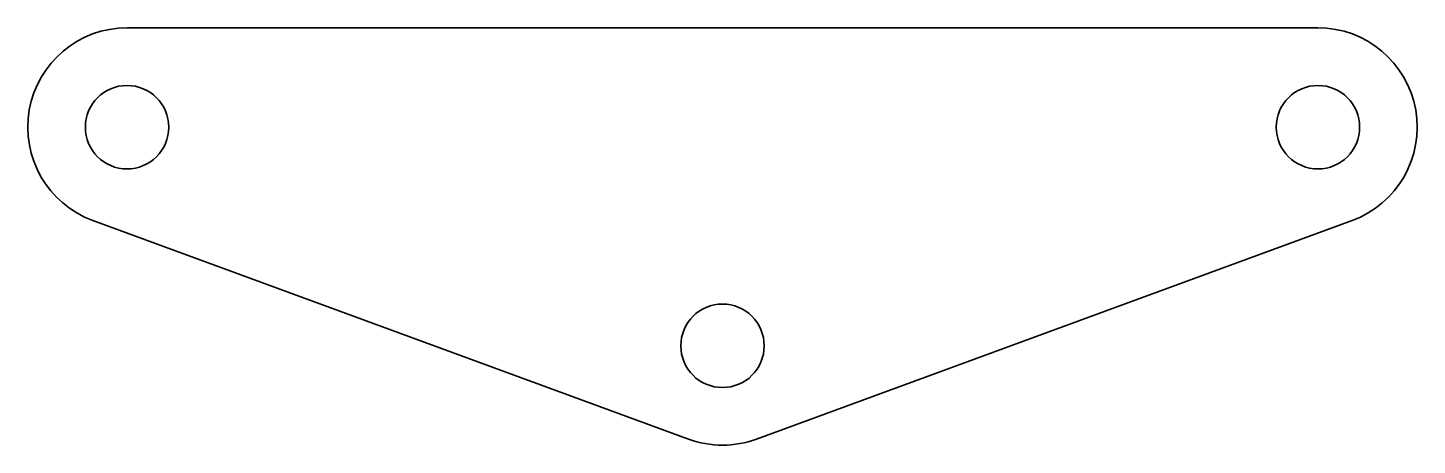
# Model space of a CAD drawing. Extents: x 113.5 to 183.5, y 94.5 to 115.5.
import ezdxf

# ---------------------------------------------------------------- set-up
doc = ezdxf.new("R2010")
doc.units = 0

msp = doc.modelspace()

# ---------------------------------------------------------------- linework, layer by layer
at = {"color": 7, "lineweight": 35}
for p, q in [((178.5, 115.5), (118.5, 115.5)), ((116.778725, 105.805618), (146.778732, 94.805618)), ((150.221268, 94.805618), (180.221268, 105.805618))]:
    msp.add_line(p, q, dxfattribs=at)
for centre in [(118.5, 110.5), (178.5, 110.5), (148.5, 99.5)]:
    msp.add_circle(centre, 2.1, dxfattribs=at)
for centre, start, end in [((118.5, 110.5), 90.000003, 249.863698), ((178.5, 110.5), 290.136304, 90.000003), ((148.5, 99.5), 249.863698, 290.136304)]:
    msp.add_arc(centre, 5, start, end, dxfattribs=at)

doc.saveas('drawing.dxf')
